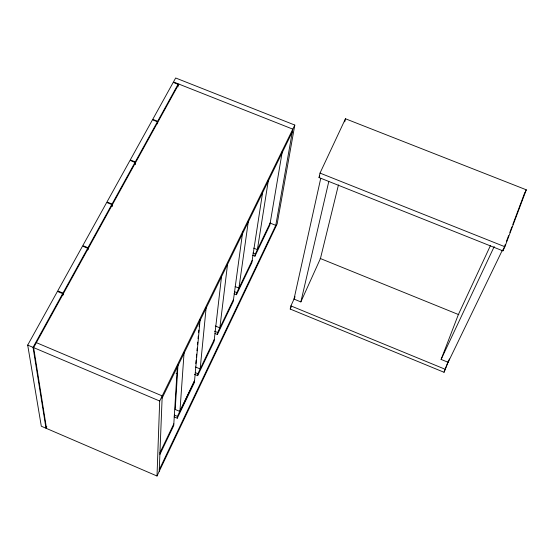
<?xml version="1.0" encoding="UTF-8"?>
<svg xmlns="http://www.w3.org/2000/svg" width="554" height="554" viewBox="0 0 554 554"><rect width="100%" height="100%" fill="white"/><g stroke="black" fill="none" stroke-linecap="round" stroke-linejoin="round"><path stroke-width="0.83" d="M157.371 123.487L157.405 121.762L152.495 119.802L130.28 159.912L135.266 161.927L135.273 164.524M157.599 123.888L157.655 121.305L178.056 84.298L173.222 82.387L152.752 119.345L157.655 121.305M178.838 84.07L33.635 347.607L46.515 428.457L157.011 476.011L159.697 401.027L294.804 125.066L175.66 77.989L173.464 81.95L292.803 129.144L275.38 227.611M159.213 471.392L162.204 395.902L36.37 342.649M177.945 86.888L178.056 84.298M177.377 366.263L173.714 425.645L159.919 454.432M177.979 365.058L175.203 409.482L179.918 411.477L194.537 380.993L200.105 319.561M177.28 418.215L177.405 416.366L194.399 380.937L194.225 382.869L177.28 418.215L174.115 416.864M179.918 411.477L184.06 352.856M195.818 363.569L196.123 360.142M196.358 357.565L196.663 354.138M196.975 350.71L197.21 348.134M197.515 344.706L197.75 342.13M198.055 338.702L198.29 336.133M198.602 332.698L198.831 330.129M199.142 326.701L199.371 324.125M194.502 374.345L197.674 375.674L197.854 373.728L214.287 339.47M206.171 307.373L200.153 368.95L195.507 366.997M221.642 275.414L214.059 341.493L197.674 375.674M214.994 333.543L217.39 334.54L217.632 332.497L233.539 299.347M227.611 263.746L219.855 327.871L215.277 325.974M242.659 232.05L233.248 301.459L217.39 334.54M234.072 293.738L236.475 294.728L236.773 292.602L252.167 260.512M248.289 221.669L238.919 288.122L235.159 286.577M262.7 191.885L251.828 262.707L236.475 294.728M252.569 255.214L254.951 256.183L255.297 253.974L270.207 222.895M268.503 179.364L257.381 249.639L253.677 248.13M282.422 150.743L269.826 225.159L254.951 256.183M294.804 125.066L277.18 223.83L157.011 476.011M449.405 358.957L444.024 372.274L290.227 309.056L290.912 305.898L295.081 296.743M319.035 177.557L320.011 173.09L345.461 118.764L526.3 189.807L504.881 246.738L502.88 250.865L319.035 177.557L319.755 176.006M320.731 178.374L294.008 299.105L300.857 301.909L320.434 258.545L338.452 184.946M300.857 301.909L328.771 181.58M344.733 121.859L345.461 118.764M502.88 250.865L505.283 244.473M506.488 241.281L508.607 235.644M509.819 232.431L511.938 226.801M512.803 224.502L519.721 206.13M519.804 205.901L523.024 197.335M523.135 197.058L524.645 193.041M444.024 372.274L444.938 369.878M445.548 368.285L448.29 361.097M502.513 249.861L448.131 362.302L441.109 359.421L458.387 314.513L490.484 245.484M290.227 309.056L291.286 306.715M441.109 359.421L494.216 246.551M159.275 469.681L275.781 225.353L270.193 223.096M524.229 194.142L526.3 189.807M159.808 453.047L173.831 423.817M162.114 398.111L292.297 131.99M62.851 295.33L62.671 293.613L57.429 291.425L27.7 345.094L41.308 426.22L45.996 428.235L46.799 426.712M45.996 428.235L33.039 347.358L62.671 293.613M62.962 293.087L87.684 248.24L82.532 246.108L57.72 290.898L62.962 293.087L63.142 294.804M87.961 247.728L111.776 204.53L106.707 202.459L82.816 245.602L87.961 247.728L88.079 249.439M112.047 204.038L135.003 162.398L130.017 160.39L106.977 201.975L112.047 204.038L112.13 206.614M135.266 161.927L157.405 121.762M320.011 173.09L504.881 246.738M320.115 258.42L458.878 314.707M252.908 252.998L255.297 253.974M290.912 305.898L445.437 369.373M234.384 291.619L236.773 292.602M214.453 331.174L217.632 332.497M195.472 372.724L197.854 373.728M176.075 373.23L177.668 373.902M27.7 345.094L33.039 347.358M33.635 347.607L159.697 401.027M174.226 415.015L177.405 416.366M87.684 248.24L87.795 249.965M111.776 204.53L111.832 206.247M135.003 162.398L135.01 164.129"/></g></svg>
